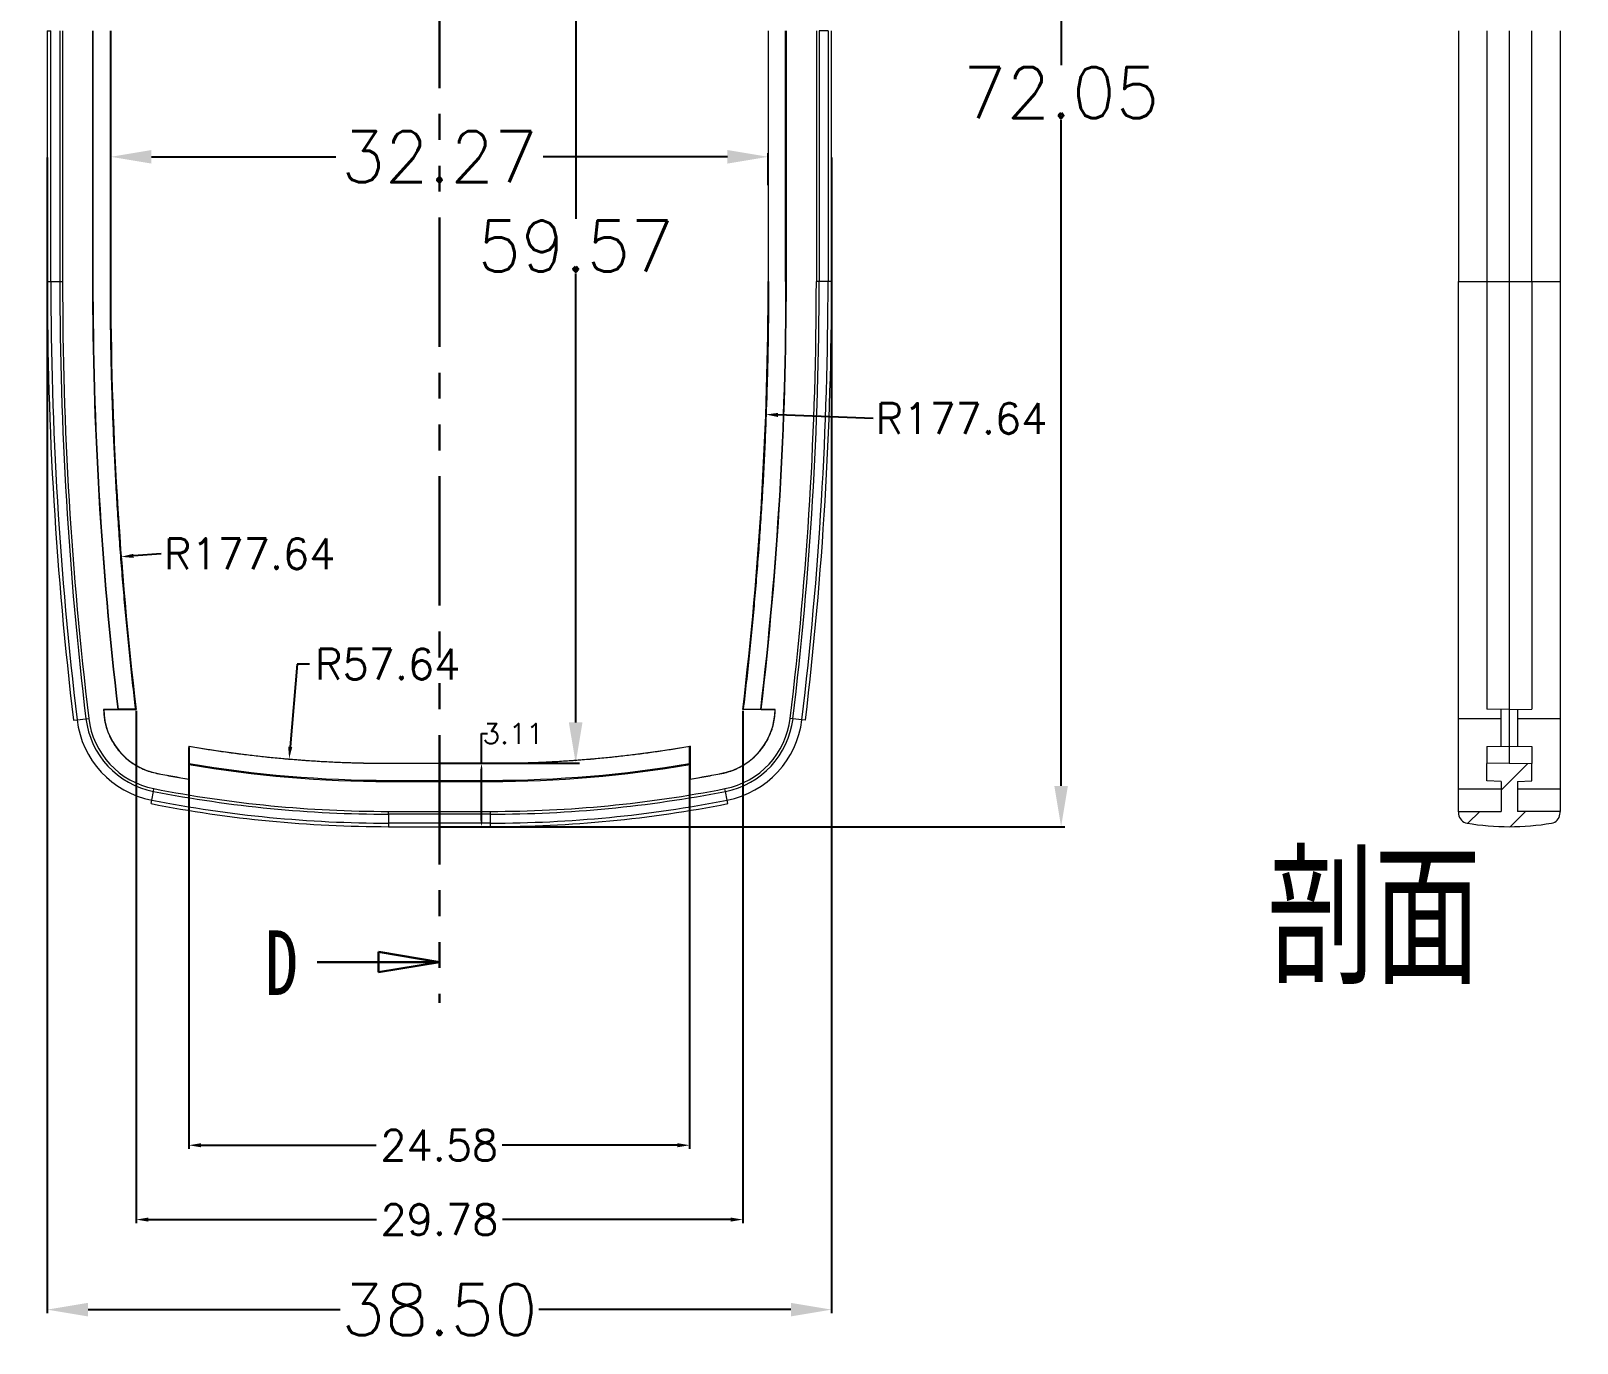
# Model space of a CAD drawing. Header units: inches. Extents: x 1127 to 2406, y 573 to 922.
# Drawn here: x 1893.3 to 1969.2, y 645.2 to 709.6 of the extents above; entities that cross this region are included whole.
import ezdxf

# ---------------------------------------------------------------- set-up
doc = ezdxf.new("R2010")
doc.units = ezdxf.units.IN
doc.linetypes.add('PHANTOM', pattern=[12.7, 6.35, -1.27, 1.27, -1.27, 1.27, -1.27])
doc.styles.add('SLDTEXTSTYLE0', font='TXT', dxfattribs={"width": 0.75})
doc.styles.add('SLDTEXTSTYLE1', font='TXT', dxfattribs={"width": 0.75, "bigfont": 'bigfont'})
doc.styles.add('SLDTEXTSTYLE3', font='TXT', dxfattribs={"width": 0.75, "bigfont": 'bigfont'})
doc.styles.get("Standard").update_dxf_attribs({"font": 'txt', "bigfont": 'gbcbig.shx'})
doc.dimstyles.new('1.5', dxfattribs={"dimtxt": 1, "dimasz": 0.3, "dimexe": 0.18, "dimexo": 0.0625, "dimgap": 0.09, "dimtad": 0, "dimtih": 1, "dimtoh": 1, "dimzin": 0, "dimdsep": 46, "dimtxsty": 'Standard', "dimcen": 0, "dimadec": 0, "dimazin": 2, "dimtfac": 1, "dimtofl": 0, "dimtmove": 0, "dimatfit": 3, "dimfxl": 1, "dimtolj": 1, "dimtzin": 0, "dimarcsym": 0})
doc.dimstyles.new('2', dxfattribs={"dimtxt": 1.5, "dimasz": 0.6, "dimexe": 0.18, "dimexo": 0.0625, "dimgap": 0.09, "dimtad": 0, "dimtih": 1, "dimtoh": 1, "dimzin": 0, "dimdsep": 46, "dimtxsty": 'Standard', "dimcen": 0, "dimadec": 0, "dimazin": 2, "dimtfac": 1, "dimtofl": 0, "dimtmove": 0, "dimatfit": 3, "dimfxl": 1, "dimtolj": 1, "dimtzin": 0, "dimarcsym": 0})
doc.dimstyles.new('2.5', dxfattribs={"dimtxt": 2.5, "dimasz": 2, "dimexe": 0.18, "dimexo": 0.0625, "dimgap": 0.09, "dimtad": 0, "dimtih": 1, "dimtoh": 1, "dimzin": 0, "dimdsep": 46, "dimtxsty": 'Standard', "dimcen": 2, "dimadec": 0, "dimazin": 0, "dimtfac": 1, "dimtofl": 0, "dimtmove": 0, "dimatfit": 3, "dimfxl": 1, "dimtolj": 1, "dimtzin": 0, "dimarcsym": 0})

# ---------------------------------------------------------------- blocks, each defined once
blk = doc.blocks.new('_CLOSED')
at = {"color": 0, "linetype": 'ByBlock', "lineweight": -2}
for p, q in [((-1, 0.166667), (0, 0)), ((-1, 0.166667), (-1, -0.166667)), ((0, 0), (-1, -0.166667)), ((0, 0), (-1, 0))]:
    blk.add_line(p, q, dxfattribs=at)
blk = doc.blocks.new('SW_NOTE_5')
at = {"color": 0, "linetype": 'Continuous', "lineweight": 0, "attachment_point": 2}
for s, insert, char_height, style in [('剖面', (8.334, 8.186), 6.35, 'SLDTEXTSTYLE1'), ('D-D', (22.232, 5.799), 3.5, 'SLDTEXTSTYLE3')]:
    blk.add_mtext(s, dxfattribs=dict(at, insert=insert, char_height=char_height, style=style))
blk = doc.blocks.new('*D152')
at = {"color": 0, "lineweight": -2}
for p, q in [((1894.122, 703.374), (1894.122, 646.655)), ((1932.622, 703.374), (1932.622, 646.655)), ((1896.122, 646.835), (1908.491, 646.835)), ((1930.622, 646.835), (1918.254, 646.835))]:
    blk.add_line(p, q, dxfattribs=at)
at = {"color": 0}
for points in [[(1896.122, 647.168), (1896.122, 646.502), (1894.122, 646.835)], [(1930.622, 647.168), (1930.622, 646.502), (1932.622, 646.835)]]:
    blk.add_solid(points, dxfattribs=at)
at = {"layer": 'Defpoints', "color": 0}
for p in [(1894.122, 703.436), (1932.622, 703.436), (1932.622, 646.835)]:
    blk.add_point(p, dxfattribs=at)
at = {"color": 0, "insert": (1913.372, 646.835), "char_height": 2.5, "attachment_point": 5}
blk.add_mtext('\\A1;38.50', dxfattribs=at)
blk = doc.blocks.new('*D153')
at = {"color": 0, "lineweight": -2}
for p, q in [((1913.435, 742.586), (1944.067, 742.586)), ((1943.887, 740.586), (1943.887, 707.901)), ((1943.887, 672.536), (1943.887, 705.221)), ((1913.435, 670.536), (1944.067, 670.536))]:
    blk.add_line(p, q, dxfattribs=at)
at = {"color": 0}
for points in [[(1943.553, 740.586), (1944.22, 740.586), (1943.887, 742.586)], [(1943.553, 672.536), (1944.22, 672.536), (1943.887, 670.536)]]:
    blk.add_solid(points, dxfattribs=at)
at = {"layer": 'Defpoints', "color": 0}
for p in [(1913.372, 742.586), (1943.887, 742.586), (1913.372, 670.536)]:
    blk.add_point(p, dxfattribs=at)
at = {"color": 0, "insert": (1943.887, 706.561), "char_height": 2.5, "attachment_point": 5}
blk.add_mtext('\\A1;72.05', dxfattribs=at)
blk = doc.blocks.new('*D156')
at = {"color": 0, "lineweight": -2}
for p, q in [((1897.237, 702.017), (1897.237, 703.589)), ((1929.508, 702.017), (1929.508, 703.589)), ((1899.237, 703.409), (1908.282, 703.409)), ((1927.508, 703.409), (1918.462, 703.409))]:
    blk.add_line(p, q, dxfattribs=at)
at = {"color": 0}
for points in [[(1899.237, 703.742), (1899.237, 703.076), (1897.237, 703.409)], [(1927.508, 703.742), (1927.508, 703.076), (1929.508, 703.409)]]:
    blk.add_solid(points, dxfattribs=at)
at = {"layer": 'Defpoints', "color": 0}
for p in [(1929.508, 703.409), (1897.237, 701.955), (1929.508, 701.955)]:
    blk.add_point(p, dxfattribs=at)
at = {"color": 0, "insert": (1913.372, 703.409), "char_height": 2.5, "attachment_point": 5}
blk.add_mtext('\\A1;32.27', dxfattribs=at)
blk = doc.blocks.new('*D157')
at = {"color": 0, "lineweight": -2}
for p, q in [((1913.435, 733.222), (1920.239, 733.222)), ((1920.059, 731.222), (1920.059, 700.369)), ((1920.059, 675.65), (1920.059, 697.689)), ((1913.435, 673.65), (1920.239, 673.65))]:
    blk.add_line(p, q, dxfattribs=at)
at = {"color": 0}
for points in [[(1919.725, 731.222), (1920.392, 731.222), (1920.059, 733.222)], [(1919.725, 675.65), (1920.392, 675.65), (1920.059, 673.65)]]:
    blk.add_solid(points, dxfattribs=at)
at = {"layer": 'Defpoints', "color": 0}
for p in [(1913.372, 733.222), (1913.372, 673.65), (1920.059, 673.65)]:
    blk.add_point(p, dxfattribs=at)
at = {"color": 0, "insert": (1920.059, 699.029), "char_height": 2.5, "attachment_point": 5}
blk.add_mtext('\\A1;59.57', dxfattribs=at)
blk = doc.blocks.new('*D158')
at = {"color": 0, "lineweight": -2}
for p, q in [((1915.436, 673.65), (1915.436, 675.103)), ((1915.436, 675.103), (1915.736, 675.103)), ((1913.497, 673.65), (1915.616, 673.65)), ((1915.436, 670.836), (1915.436, 673.35)), ((1913.435, 670.536), (1915.616, 670.536))]:
    blk.add_line(p, q, dxfattribs=at)
at = {"color": 0}
for points in [[(1915.386, 673.35), (1915.486, 673.35), (1915.436, 673.65)], [(1915.386, 670.836), (1915.486, 670.836), (1915.436, 670.536)]]:
    blk.add_solid(points, dxfattribs=at)
at = {"layer": 'Defpoints', "color": 0}
for p in [(1913.435, 673.65), (1915.436, 673.65), (1913.372, 670.536)]:
    blk.add_point(p, dxfattribs=at)
at = {"color": 0, "insert": (1916.992, 675.103), "char_height": 1, "attachment_point": 5}
blk.add_mtext('\\A1;3.11', dxfattribs=at)
blk = doc.blocks.new('*D164')
at = {"color": 0, "lineweight": -2}
for p, q in [((1906.599, 729.998), (1906.182, 735.308)), ((1907.199, 729.998), (1906.599, 729.998))]:
    blk.add_line(p, q, dxfattribs=at)
at = {"color": 0}
blk.add_solid([(1906.281, 735.316), (1906.082, 735.301), (1906.135, 735.907)], dxfattribs=at)
at = {"layer": 'Defpoints', "color": 0}
for p in [(1906.135, 735.907), (1910.872, 675.586)]:
    blk.add_point(p, dxfattribs=at)
at = {"color": 0, "insert": (1910.664, 729.998), "char_height": 1.5, "attachment_point": 5}
blk.add_mtext('\\A1;R60.51', dxfattribs=at)
blk = doc.blocks.new('*D168')
at = {"color": 0, "lineweight": -2}
for p, q in [((1901.072, 674.427), (1901.072, 654.723)), ((1925.653, 674.427), (1925.653, 654.723)), ((1901.672, 654.903), (1910.273, 654.903)), ((1925.053, 654.903), (1916.453, 654.903))]:
    blk.add_line(p, q, dxfattribs=at)
at = {"color": 0}
for points in [[(1901.672, 655.003), (1901.672, 654.803), (1901.072, 654.903)], [(1925.053, 655.003), (1925.053, 654.803), (1925.653, 654.903)]]:
    blk.add_solid(points, dxfattribs=at)
at = {"layer": 'Defpoints', "color": 0}
for p in [(1901.072, 674.49), (1925.653, 674.49), (1925.653, 654.903)]:
    blk.add_point(p, dxfattribs=at)
at = {"color": 0, "insert": (1913.363, 654.903), "char_height": 1.5, "attachment_point": 5}
blk.add_mtext('\\A1;24.58', dxfattribs=at)
blk = doc.blocks.new('*D169')
at = {"color": 0, "lineweight": -2}
for p, q in [((1898.482, 676.224), (1898.482, 651.074)), ((1928.262, 676.224), (1928.262, 651.074)), ((1899.082, 651.254), (1910.282, 651.254)), ((1927.662, 651.254), (1916.462, 651.254))]:
    blk.add_line(p, q, dxfattribs=at)
at = {"color": 0}
for points in [[(1899.082, 651.354), (1899.082, 651.154), (1898.482, 651.254)], [(1927.662, 651.354), (1927.662, 651.154), (1928.262, 651.254)]]:
    blk.add_solid(points, dxfattribs=at)
at = {"layer": 'Defpoints', "color": 0}
for p in [(1898.482, 676.286), (1928.262, 676.286), (1928.262, 651.254)]:
    blk.add_point(p, dxfattribs=at)
at = {"color": 0, "insert": (1913.372, 651.254), "char_height": 1.5, "attachment_point": 5}
blk.add_mtext('\\A1;29.78', dxfattribs=at)
blk = doc.blocks.new('*D170')
at = {"color": 0, "lineweight": -2}
for p, q in [((1906.39, 678.514), (1906.046, 674.455)), ((1906.99, 678.514), (1906.39, 678.514))]:
    blk.add_line(p, q, dxfattribs=at)
at = {"color": 0}
blk.add_solid([(1905.946, 674.463), (1906.145, 674.447), (1905.995, 673.857)], dxfattribs=at)
at = {"layer": 'Defpoints', "color": 0}
for p in [(1910.872, 731.286), (1905.995, 673.857)]:
    blk.add_point(p, dxfattribs=at)
at = {"color": 0, "insert": (1910.83, 678.514), "char_height": 1.5, "attachment_point": 5}
blk.add_mtext('\\A1;R57.64', dxfattribs=at)
blk = doc.blocks.new('*D171')
at = {"color": 0, "lineweight": -2}
blk.add_line((1899.714, 683.93), (1898.349, 683.826), dxfattribs=at)
at = {"color": 0}
blk.add_solid([(1898.341, 683.926), (1898.357, 683.726), (1897.751, 683.78)], dxfattribs=at)
at = {"layer": 'Defpoints', "color": 0}
for p in [(2074.872, 697.286), (1897.751, 683.78)]:
    blk.add_point(p, dxfattribs=at)
at = {"color": 0, "insert": (1904.054, 683.93), "char_height": 1.5, "attachment_point": 5}
blk.add_mtext('\\A1;R177.64', dxfattribs=at)
blk = doc.blocks.new('*D172')
at = {"color": 0, "lineweight": -2}
blk.add_line((1934.659, 690.569), (1929.988, 690.741), dxfattribs=at)
at = {"color": 0}
blk.add_solid([(1929.991, 690.841), (1929.984, 690.641), (1929.388, 690.763)], dxfattribs=at)
at = {"layer": 'Defpoints', "color": 0}
for p in [(1751.872, 697.286), (1929.388, 690.763)]:
    blk.add_point(p, dxfattribs=at)
at = {"color": 0, "insert": (1938.999, 690.569), "char_height": 1.5, "attachment_point": 5}
blk.add_mtext('\\A1;R177.64', dxfattribs=at)

msp = doc.modelspace()

# ---------------------------------------------------------------- hatches: boundary and pattern name
at = {"linetype": 'Continuous', "lineweight": 0}
h = msp.add_hatch(dxfattribs=at)
h.set_pattern_fill('ANSI31', color=4, scale=0.5, style=0)
edge = h.paths.add_edge_path(flags=0)
edge.add_line((1966.288, 671.286), (1966.288, 672.756))
edge.add_line((1966.288, 672.756), (1966.988, 672.793))
edge.add_line((1966.988, 672.793), (1966.988, 673.631))
edge.add_line((1966.988, 673.631), (1965.888, 673.65))
edge.add_line((1965.888, 673.65), (1964.788, 673.631))
edge.add_line((1964.788, 673.631), (1964.788, 672.793))
edge.add_line((1964.788, 672.793), (1965.488, 672.756))
edge.add_line((1965.488, 672.756), (1965.488, 671.286))
edge.add_line((1965.488, 671.286), (1963.386, 671.286))
edge.add_arc((2013.359, 676.553), 50.25, 186.01689, 186.17288)
edge.add_arc((1963.898, 671.204), 0.5, 186.17288, 260.36356)
edge.add_arc((1965.888, 682.923), 12.387, 260.36356, 279.63644)
edge.add_arc((1967.877, 671.204), 0.5, 279.63644, 353.82712)
edge.add_arc((1918.416, 676.553), 50.25, 353.82712, 353.98311)
edge.add_line((1968.389, 671.286), (1966.288, 671.286))

# ---------------------------------------------------------------- linework, layer by layer
at = {"color": 1, "linetype": 'PHANTOM', "lineweight": 30}
msp.add_line((1913.372, 751.233), (1913.372, 661.89), dxfattribs=at)
at = {"color": 7, "linetype": 'Continuous', "lineweight": 15}
for p, q in [((1894.122, 709.586), (1894.122, 697.286)), ((1894.297, 697.286), (1894.297, 709.586)), ((1894.736, 709.586), (1894.736, 697.286)), ((1894.872, 709.586), (1894.872, 697.286)), ((1896.342, 709.586), (1896.342, 697.286)), ((1896.379, 697.286), (1896.379, 709.586)), ((1897.217, 697.286), (1897.217, 709.586)), ((1897.237, 709.586), (1897.237, 697.286)), ((1929.508, 709.586), (1929.508, 697.286)), ((1929.527, 697.286), (1929.527, 709.586)), ((1930.366, 697.286), (1930.366, 709.586)), ((1930.402, 697.286), (1930.402, 709.586)), ((1931.872, 709.586), (1931.872, 697.286)), ((1932.008, 709.586), (1932.008, 697.286)), ((1932.447, 709.586), (1932.008, 709.586)), ((1932.447, 709.586), (1932.447, 697.286)), ((1932.622, 697.286), (1932.622, 709.586)), ((1963.386, 709.586), (1963.386, 697.286)), ((1964.788, 709.586), (1964.788, 697.286)), ((1965.888, 709.586), (1965.888, 697.286)), ((1966.988, 697.286), (1966.988, 709.586)), ((1968.389, 709.586), (1968.389, 697.286)), ((1894.297, 697.286), (1894.736, 697.286)), ((1894.736, 697.286), (1894.872, 697.286)), ((1896.379, 697.286), (1896.342, 697.286)), ((1897.237, 697.286), (1897.217, 697.286)), ((1929.508, 697.286), (1929.527, 697.286)), ((1930.402, 697.286), (1930.366, 697.286)), ((1932.008, 697.286), (1931.872, 697.286)), ((1932.447, 697.286), (1932.008, 697.286)), ((1963.386, 675.851), (1963.386, 697.286)), ((1964.788, 697.286), (1965.888, 697.286)), ((1965.888, 697.286), (1965.888, 676.286)), ((1965.888, 697.286), (1966.988, 697.286)), ((1968.389, 697.286), (1968.389, 675.851)), ((1897.581, 676.293), (1896.888, 676.293)), ((1896.888, 676.293), (1896.895, 676.286)), ((1896.895, 676.286), (1898.482, 676.286)), ((1897.581, 676.293), (1897.616, 676.305)), ((1898.461, 676.305), (1897.616, 676.305)), ((1898.482, 676.286), (1898.461, 676.305)), ((1928.262, 676.286), (1928.284, 676.305)), ((1929.85, 676.286), (1928.262, 676.286)), ((1928.284, 676.305), (1929.128, 676.305)), ((1929.128, 676.305), (1929.164, 676.293)), ((1929.164, 676.293), (1929.857, 676.293)), ((1929.857, 676.293), (1929.85, 676.286)), ((1965.888, 676.286), (1964.788, 676.305)), ((1965.488, 674.478), (1965.488, 676.293)), ((1965.888, 676.286), (1966.988, 676.305)), ((1965.888, 676.286), (1965.888, 674.476)), ((1895.408, 675.761), (1895.582, 675.782)), ((1895.582, 675.782), (1896.018, 675.835)), ((1896.018, 675.835), (1896.153, 675.851)), ((1930.726, 675.835), (1930.591, 675.851)), ((1931.162, 675.782), (1930.726, 675.835)), ((1931.336, 675.761), (1931.162, 675.782)), ((1963.386, 672.401), (1963.386, 675.851)), ((1963.386, 675.851), (1965.488, 675.851)), ((1966.288, 675.851), (1968.389, 675.851)), ((1968.389, 675.851), (1968.389, 672.401)), ((1901.072, 674.49), (1901.072, 672.872)), ((1901.091, 674.467), (1901.072, 674.49)), ((1901.091, 673.616), (1901.091, 674.467)), ((1925.672, 674.49), (1925.653, 674.467)), ((1925.653, 673.616), (1925.653, 674.467)), ((1925.672, 674.49), (1925.672, 672.872)), ((1964.788, 674.467), (1965.888, 674.49)), ((1965.888, 674.49), (1965.888, 673.65)), ((1965.888, 674.49), (1966.988, 674.467)), ((1901.091, 673.616), (1901.079, 673.581)), ((1901.079, 672.864), (1901.079, 673.581)), ((1910.872, 673.65), (1910.872, 673.631)), ((1910.872, 673.65), (1915.872, 673.65)), ((1915.872, 673.631), (1910.872, 673.631)), ((1915.872, 673.65), (1915.872, 673.631)), ((1925.665, 673.581), (1925.653, 673.616)), ((1925.665, 672.864), (1925.665, 673.581)), ((1965.888, 673.65), (1964.788, 673.631)), ((1964.788, 672.793), (1964.788, 673.631)), ((1965.888, 673.65), (1966.988, 673.631)), ((1966.988, 672.793), (1966.988, 673.631)), ((1899.503, 673.15), (1899.505, 673.157)), ((1901.072, 672.872), (1901.079, 672.864)), ((1915.872, 672.793), (1910.872, 672.793)), ((1910.872, 672.756), (1910.872, 672.793)), ((1910.872, 672.756), (1915.872, 672.756)), ((1915.872, 672.793), (1915.872, 672.756)), ((1925.672, 672.872), (1925.665, 672.864)), ((1927.241, 673.15), (1927.24, 673.157)), ((1965.488, 672.756), (1964.788, 672.793)), ((1965.488, 672.756), (1965.488, 671.286)), ((1966.288, 672.756), (1966.988, 672.793)), ((1966.288, 672.756), (1966.288, 671.286)), ((1899.213, 671.665), (1899.247, 671.837)), ((1899.247, 671.837), (1899.331, 672.268)), ((1899.331, 672.268), (1899.357, 672.401)), ((1927.414, 672.268), (1927.387, 672.401)), ((1927.498, 671.837), (1927.414, 672.268)), ((1927.531, 671.665), (1927.498, 671.837)), ((1963.386, 671.286), (1963.386, 672.401)), ((1963.386, 672.401), (1965.488, 672.401)), ((1966.288, 672.401), (1968.389, 672.401)), ((1968.389, 672.401), (1968.389, 671.286)), ((1910.872, 671.286), (1915.872, 671.286)), ((1910.872, 671.15), (1910.872, 671.286)), ((1915.872, 671.15), (1910.872, 671.15)), ((1910.872, 671.15), (1910.872, 670.711)), ((1915.872, 671.15), (1915.872, 671.286)), ((1915.872, 670.711), (1915.872, 671.15)), ((1963.386, 671.286), (1965.488, 671.286)), ((1968.389, 671.286), (1966.288, 671.286)), ((1915.872, 670.711), (1910.872, 670.711)), ((1910.872, 670.536), (1915.872, 670.536))]:
    msp.add_line(p, q, dxfattribs=at)
at = {"color": 8, "linetype": 'Continuous', "lineweight": 15}
for p, q in [((1894.122, 709.586), (1894.297, 709.586)), ((1894.122, 697.286), (1894.297, 697.286)), ((1932.622, 697.286), (1932.447, 697.286)), ((1963.386, 697.286), (1964.788, 697.286)), ((1966.988, 697.286), (1968.389, 697.286)), ((1910.872, 670.711), (1910.872, 670.536)), ((1915.872, 670.536), (1915.872, 670.711))]:
    msp.add_line(p, q, dxfattribs=at)
at = {"color": 7, "linetype": 'Continuous', "lineweight": 30}
msp.add_line((1907.372, 663.89), (1913.372, 663.89), dxfattribs=at)
at = {"color": 7, "linetype": 'Continuous', "lineweight": 15}
for centre, radius, start, end in [((2074.872, 697.286), 180.75, 180, 186.8393), ((2074.872, 697.286), 180.575, 180, 186.8393), ((2074.872, 697.286), 180.136, 180, 186.8393), ((2074.872, 697.286), 180, 180, 186.8393), ((2074.872, 697.286), 177.636, 180, 186.78936), ((1751.872, 697.286), 177.636, 353.21064, 0), ((1751.872, 697.286), 180, 353.1607, 0), ((1751.872, 697.286), 180.136, 353.1607, 0), ((1751.872, 697.286), 180.575, 353.1607, 0), ((1751.872, 697.286), 180.75, 353.1607, 0), ((1900.125, 676.327), 3.23, 180.7277, 258.93507), ((1926.62, 676.327), 3.23, 281.06493, 359.2723), ((1900.125, 676.327), 4.575, 186.8393, 258.93507), ((1900.125, 676.327), 4.136, 186.8393, 258.93507), ((1900.125, 676.327), 4, 186.8393, 258.93507), ((1926.62, 676.327), 4, 281.06493, 353.1607), ((1926.62, 676.327), 4.136, 281.06493, 353.1607), ((1926.62, 676.327), 4.575, 281.06493, 353.1607), ((1910.872, 731.286), 57.636, 260.21023, 270), ((1915.872, 731.286), 57.636, 270, 279.78977), ((1910.872, 731.286), 59.23, 258.93507, 260.47623), ((1915.872, 731.286), 59.23, 279.52377, 281.06493), ((1910.872, 731.286), 60.575, 258.93507, 270), ((1910.872, 731.286), 60.136, 258.93507, 270), ((1910.872, 731.286), 60, 258.93507, 270), ((1915.872, 731.286), 60, 270, 281.06493), ((1915.872, 731.286), 60.136, 270, 281.06493), ((1915.872, 731.286), 60.575, 270, 281.06493), ((1910.872, 731.286), 60.75, 258.93507, 270), ((1915.872, 731.286), 60.75, 270, 281.06493), ((2013.359, 676.553), 50.25, 186.01689, 186.17288), ((1963.898, 671.204), 0.5, 186.17288, 260.36356), ((1967.877, 671.204), 0.5, 279.63644, 353.82712), ((1918.416, 676.553), 50.25, 353.82712, 353.98311), ((1965.888, 682.923), 12.387, 260.36356, 279.63644)]:
    msp.add_arc(centre, radius, start, end, dxfattribs=at)
for points in [[(1896.342, 697.286), (1896.342, 690.272), (1896.756, 683.258), (1897.581, 676.293)], [(1897.616, 676.305), (1896.792, 683.266), (1896.379, 690.276), (1896.379, 697.286)], [(1930.366, 697.286), (1930.366, 690.276), (1929.952, 683.266), (1929.128, 676.305)], [(1929.164, 676.293), (1929.988, 683.258), (1930.402, 690.272), (1930.402, 697.286)], [(1964.788, 697.286), (1964.788, 690.276), (1964.788, 683.266), (1964.788, 676.305)], [(1964.788, 674.467), (1964.788, 673.911), (1964.788, 673.631), (1964.788, 673.631)], [(1901.079, 673.581), (1904.313, 673.032), (1907.592, 672.756), (1910.872, 672.756)], [(1910.872, 672.793), (1907.597, 672.793), (1904.321, 673.069), (1901.091, 673.616)], [(1925.653, 673.616), (1922.423, 673.069), (1919.148, 672.793), (1915.872, 672.793)], [(1915.872, 672.756), (1919.152, 672.756), (1922.432, 673.032), (1925.665, 673.581)], [(1899.503, 673.15), (1899.766, 673.1), (1900.29, 672.999), (1900.816, 672.909), (1901.079, 672.864)], [(1925.665, 672.864), (1925.928, 672.909), (1926.455, 672.999), (1926.979, 673.1), (1927.241, 673.15)]]:
    msp.add_open_spline(points, degree=3, dxfattribs=at)
for points, knots in [([(1898.461, 676.305), (1898.41, 676.741), (1898.308, 677.612), (1898.168, 678.92), (1898.036, 680.228), (1897.915, 681.536), (1897.803, 682.846), (1897.701, 684.156), (1897.609, 685.466), (1897.527, 686.777), (1897.454, 688.089), (1897.391, 689.401), (1897.337, 690.714), (1897.293, 692.027), (1897.259, 693.341), (1897.235, 694.656), (1897.22, 695.971), (1897.218, 696.848), (1897.217, 697.286)], [0, 0, 0, 0, 0.0625599, 0.1250959, 0.1876113, 0.2501096, 0.3125942, 0.3750685, 0.437536, 0.5, 0.562464, 0.6249315, 0.6874058, 0.7498904, 0.8123887, 0.8749041, 0.9374401, 1, 1, 1, 1]), ([(1929.527, 697.286), (1929.526, 696.848), (1929.524, 695.971), (1929.509, 694.656), (1929.485, 693.341), (1929.451, 692.027), (1929.407, 690.714), (1929.354, 689.401), (1929.291, 688.089), (1929.218, 686.777), (1929.135, 685.466), (1929.043, 684.156), (1928.941, 682.846), (1928.829, 681.536), (1928.708, 680.228), (1928.577, 678.92), (1928.436, 677.612), (1928.335, 676.741), (1928.284, 676.305)], [0, 0, 0, 0, 0.06256, 0.125096, 0.187611, 0.25011, 0.312594, 0.375069, 0.437536, 0.5, 0.562464, 0.624931, 0.687406, 0.74989, 0.812389, 0.874904, 0.93744, 1, 1, 1, 1]), ([(1966.988, 697.286), (1966.988, 696.848), (1966.988, 695.971), (1966.988, 694.656), (1966.988, 693.341), (1966.988, 692.027), (1966.988, 690.714), (1966.988, 689.401), (1966.988, 688.089), (1966.988, 686.777), (1966.988, 685.466), (1966.988, 684.156), (1966.988, 682.846), (1966.988, 681.536), (1966.988, 680.228), (1966.988, 678.92), (1966.988, 677.612), (1966.988, 676.741), (1966.988, 676.305)], [0, 0, 0, 0, 0.06256, 0.125096, 0.187611, 0.25011, 0.312594, 0.375069, 0.437536, 0.5, 0.562464, 0.624931, 0.687406, 0.74989, 0.812389, 0.874904, 0.93744, 1, 1, 1, 1]), ([(1896.888, 676.293), (1896.889, 676.233), (1896.893, 676.114), (1896.91, 675.936), (1896.936, 675.759), (1896.972, 675.585), (1897.018, 675.412), (1897.114, 675.118), (1897.297, 674.715), (1897.624, 674.246), (1898.026, 673.839), (1898.437, 673.552), (1898.819, 673.358), (1899.154, 673.23), (1899.387, 673.177), (1899.503, 673.15)], [0, 0, 0, 0, 0.040632, 0.081023, 0.121294, 0.161573, 0.201982, 0.242647, 0.371287, 0.500045, 0.628686, 0.757444, 0.838437, 0.918956, 1, 1, 1, 1]), ([(1927.241, 673.15), (1927.3, 673.163), (1927.417, 673.187), (1927.589, 673.237), (1927.757, 673.294), (1927.922, 673.362), (1928.084, 673.438), (1928.356, 673.586), (1928.718, 673.839), (1929.12, 674.246), (1929.447, 674.715), (1929.656, 675.172), (1929.777, 675.583), (1929.842, 675.935), (1929.852, 676.174), (1929.857, 676.293)], [0, 0, 0, 0, 0.040632, 0.081023, 0.121294, 0.161573, 0.201982, 0.242647, 0.371287, 0.500045, 0.628686, 0.757444, 0.838437, 0.918956, 1, 1, 1, 1]), ([(1966.288, 676.293), (1966.288, 676.109), (1966.288, 675.74), (1966.288, 675.206), (1966.288, 674.78), (1966.288, 674.556), (1966.288, 674.481)], [0, 0, 0, 0, 0.2854124, 0.5708248, 0.8562372, 1, 1, 1, 1]), ([(1910.872, 673.631), (1910.62, 673.632), (1910.115, 673.634), (1909.358, 673.649), (1908.603, 673.674), (1907.848, 673.709), (1907.093, 673.753), (1906.34, 673.808), (1905.588, 673.872), (1904.836, 673.946), (1904.085, 674.03), (1903.335, 674.124), (1902.586, 674.228), (1901.838, 674.341), (1901.34, 674.425), (1901.091, 674.467)], [0, 0, 0, 0, 0.077069, 0.154065, 0.231001, 0.307891, 0.384748, 0.461585, 0.538415, 0.615252, 0.692109, 0.768999, 0.845935, 0.922931, 1, 1, 1, 1]), ([(1925.653, 674.467), (1925.404, 674.425), (1924.906, 674.341), (1924.158, 674.228), (1923.409, 674.124), (1922.659, 674.03), (1921.908, 673.946), (1921.157, 673.872), (1920.404, 673.808), (1919.651, 673.753), (1918.897, 673.709), (1918.142, 673.674), (1917.386, 673.649), (1916.629, 673.634), (1916.125, 673.632), (1915.872, 673.631)], [0, 0, 0, 0, 0.077069, 0.154065, 0.231001, 0.307891, 0.384748, 0.461585, 0.538415, 0.615252, 0.692109, 0.768999, 0.845935, 0.922931, 1, 1, 1, 1]), ([(1966.988, 674.467), (1966.988, 674.425), (1966.988, 674.341), (1966.988, 674.228), (1966.988, 674.124), (1966.988, 674.03), (1966.988, 673.946), (1966.988, 673.872), (1966.988, 673.808), (1966.988, 673.753), (1966.988, 673.709), (1966.988, 673.674), (1966.988, 673.649), (1966.988, 673.634), (1966.988, 673.632), (1966.988, 673.631)], [0, 0, 0, 0, 0.077069, 0.154065, 0.231001, 0.307891, 0.384748, 0.461585, 0.538415, 0.615252, 0.692109, 0.768999, 0.845935, 0.922931, 1, 1, 1, 1])]:
    msp.add_open_spline(points, degree=3, knots=knots, dxfattribs=at)

# ---------------------------------------------------------------- block references
at = {"color": 7, "linetype": 'Continuous', "lineweight": 0}
msp.add_blockref('SW_NOTE_5', (1950.918, 660.974), dxfattribs=at)
at = {"color": 7, "linetype": 'Continuous', "lineweight": 30, "xscale": 3, "yscale": 3, "zscale": 0.5}
msp.add_blockref('_CLOSED', (1913.372, 663.89), dxfattribs=at)

# ---------------------------------------------------------------- texts
at = {"color": 7, "linetype": 'Continuous', "insert": (1904.807, 665.45), "char_height": 3.175, "attachment_point": 1, "style": 'SLDTEXTSTYLE0'}
msp.add_mtext('D', dxfattribs=at)

# ---------------------------------------------------------------- dimensions: what is measured, and where the dimension line sits
dim = msp.add_linear_dim(base=(1943.887, 742.586), p1=(1913.372, 670.536), p2=(1913.372, 742.586), angle=90, dimstyle='2.5')
dim.commit()
dim.dimension.update_dxf_attribs({"geometry": '*D153', "text_midpoint": (1943.887, 706.561)})
for center, mpoint, picture, middle in [((1910.872, 675.586), (1906.135, 735.907), '*D164', (1910.664, 729.998)), ((1910.872, 731.286), (1905.995, 673.857), '*D170', (1910.83, 678.514)), ((1751.872, 697.286), (1929.388, 690.763), '*D172', (1934.659, 690.569)), ((2074.872, 697.286), (1897.751, 683.78), '*D171', (1899.714, 683.93))]:
    dim = msp.add_radius_dim(center=center, mpoint=mpoint, dimstyle='2')
    dim.commit()
    dim.dimension.update_dxf_attribs({"geometry": picture, "text_midpoint": middle, "dimtype": 164})
for base, p1, p2, dimstyle, picture, middle in [((1920.059, 673.65), (1913.372, 733.222), (1913.372, 673.65), '2.5', '*D157', (1920.059, 699.029)), ((1915.436, 673.65), (1913.372, 670.536), (1913.435, 673.65), '1.5', '*D158', (1916.992, 675.103))]:
    dim = msp.add_linear_dim(base=base, p1=p1, p2=p2, angle=90, dimstyle=dimstyle)
    dim.commit()
    dim.dimension.update_dxf_attribs({"geometry": picture, "text_midpoint": middle, "dimtype": 160})
for base, p1, p2, dimstyle, picture, middle in [((1929.508, 703.409), (1897.237, 701.955), (1929.508, 701.955), '2.5', '*D156', (1913.372, 703.409)), ((1928.262, 651.254), (1898.482, 676.286), (1928.262, 676.286), '2', '*D169', (1913.372, 651.254)), ((1925.653, 654.903), (1901.072, 674.49), (1925.653, 674.49), '2', '*D168', (1913.363, 654.903))]:
    dim = msp.add_linear_dim(base=base, p1=p1, p2=p2, dimstyle=dimstyle)
    dim.commit()
    dim.dimension.update_dxf_attribs({"geometry": picture, "text_midpoint": middle})
dim = msp.add_linear_dim(base=(1932.622, 646.835), p1=(1894.122, 703.436), p2=(1932.622, 703.436), dimstyle='2.5')
dim.commit()
dim.dimension.update_dxf_attribs({"geometry": '*D152', "text_midpoint": (1913.372, 646.835), "dimtype": 160})

doc.saveas('drawing.dxf')
